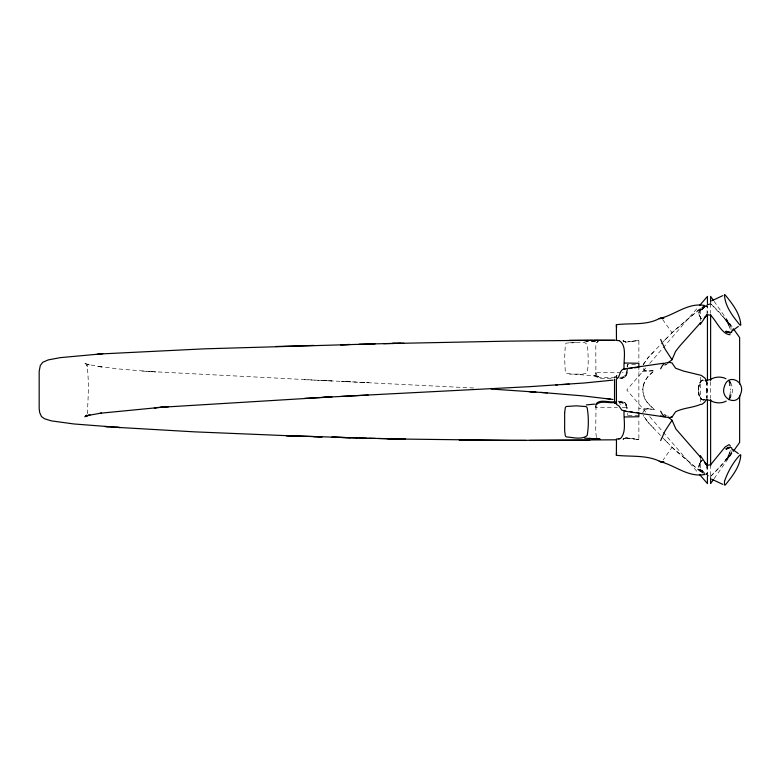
<?xml version="1.0" encoding="UTF-8"?>
<svg xmlns="http://www.w3.org/2000/svg" width="780" height="780" viewBox="0 0 780 780"><rect width="100%" height="100%" fill="white"/><g stroke="black" fill="none" stroke-linecap="round" stroke-linejoin="round"><path stroke-width="0.58" stroke-dasharray="3.9 2.92" d="M627.334 367.146L627.315 364.689L637.708 364.689M619.768 377.569C624.215 379.353 632.209 370.315 622.255 372.723M707.109 473.694L705.919 474.279L707.09 473.782L707.031 465.592M706.865 384.725L706.329 382.122M616.385 378.534L616.453 375.59L617.165 375.326M706.865 468.175L706.924 465.738M622.274 407.277L627.11 407.277L626.106 404.03M707.031 314.408L707.109 306.306L705.919 305.721L707.109 306.306M699.231 315.266L702.127 320.083L699.25 315.383L699.231 310.401L704.818 306.735M627.325 369.32L627.091 372.947M595.55 405.317L595.676 407.277L617.438 407.277M627.315 364.689L627.159 366.619L627.334 364.962M706.894 389.376L706.729 398.083M626.974 368.959C627.081 372.625 625.55 377.462 621.075 377.188M638.869 415.311L627.344 415.311L627.159 413.38M729.914 395.314L730.548 389.405M699.25 464.617C698.002 471.627 699.689 460.444 702.127 459.917L699.25 464.617L698.831 467.454L699.231 469.599L702.595 472.27M732.118 451.006L730.616 454.994L725.956 460.249L730.616 454.994M626.681 371.855L625.482 376.214L622.089 378.358M595.676 407.277L596.271 405.22M627.091 372.723L626.077 375.882L623.854 377.764M698.831 312.741L699.25 310.606L703.687 306.091M621.046 372.723L595.667 372.723C593.97 381.469 607.747 377.588 611.647 378.378M643.354 385.7L644.543 381.615L647.351 377.286L654.245 370.578L638.869 371.719M643.266 386.051L642.661 390L644.543 398.385L648.453 404.186L654.245 409.422L638.869 408.281M596.027 406.068L595.706 431.594L596.329 436.722M87.467 412.942L87.331 413.371C88.189 397.537 89.232 381.127 86.96 365.401L87.331 366.629M706.329 397.878L706.865 395.275M706.329 397.81L706.885 396.074M728.598 400.003L730.363 397.527L729.105 398.96L731.133 394.465M729.095 397.673L730.09 394.797M730.411 450.46L728.793 454.73M729.67 452.605C725.819 462.052 717.863 469.404 710.639 476.258L708.923 476.034L710.99 476.024M711.214 475.868L728.52 457.45L731.133 452.322M643.246 364.562L647.702 358.098L662.103 342.907M643.159 364.757L648.034 357.727M728.423 455.54L727.506 457.46M596.622 342.644L597.987 341.328L596.329 343.278L595.783 346.388L595.91 373.259L595.667 372.723M730.129 454.74L725.956 460.249M671.356 446.657L672.019 447.34L663.215 459.888M714.07 478.696L732.722 452.224M726.892 458.328L725.741 459.927L730.363 454.877M729.027 398.921L730.129 397.41M625.726 437.882L623.005 439.208L625.726 437.882L638.869 439.647L638.869 418.022M625.521 438.048L627.783 438.106M728.52 399.828L730.363 397.527M645.762 367.975L626.788 390L645.762 412.025M649.711 363.392L697.944 307.408M653.562 351.839L648.443 357.289M667.612 337.194L664.258 340.665L673.861 330.935L700.391 308.529L700.391 322.725M662.902 342.079L664.492 340.431M729.222 399.106C733.726 394.115 733.395 384.774 728.598 379.997L730.363 382.473L728.481 380.328L731.133 385.534M671.356 333.343L679.887 325.913M625.628 376.506L623.707 377.783M597.373 341.747L598.582 341.113M704.701 306.872L701.474 309.826L702 309.436M705.217 306.394L701.932 309.485M681.525 324.48L700.391 308.529M728.793 325.27C724.474 316.943 717.493 309.962 710.639 303.742L707.421 304.444L706.027 305.633L707.421 304.444L710.99 303.976M703.599 306.355L700.391 309.036L702.536 307.223M704.672 306.988L701.464 309.767L699.231 310.401L701.551 309.757L704.886 306.832M625.346 438.233L623.015 439.14M704.233 400.003C696.481 401.164 696.384 378.797 704.311 379.957M704.311 400.043C696.52 400.618 696.716 381.215 703.57 379.606L704.233 379.997M665.223 365.001L667.066 364.26M664.628 365.177L666.247 364.562M623.668 377.793L620.87 378.524M648.433 408.525L644.572 409.627L642.847 412.444L644.572 409.627L647.351 408.769L654.245 409.422L646.776 401.895L644.543 398.385L642.983 392.662L642.983 387.338L644.543 381.615L648.453 375.814L654.245 370.578L647.351 371.231L644.572 370.373L642.847 367.555L644.572 370.373L648.433 371.475M702.292 399.818C697.369 395.236 697.534 385.018 702.146 380.094L704.203 380.289M702.78 399.731L704.662 399.711M621.465 378.222L619.661 378.329M623.971 341.055L622.966 340.802L625.677 342.166L634.462 341.055M632.102 341.357L638.869 340.509L636.509 340.802M625.677 342.166L638.869 340.353L638.869 361.978M705.237 306.628L706.885 306.462L706.017 306.53M595.569 341.24L591.513 341.484M575.708 342.235L566.338 343.122A2.788 2.418 -90 0 0 565.334 344.243L564.632 358.322L565.334 372.392A2.788 2.418 -90 0 0 566.338 373.513L581.315 374.722M595.237 341.279L586.297 341.757L590.528 341.533M584.668 341.825L587.75 341.679M569.546 342.508C574.645 344.224 585.215 338.881 587.613 345.842C587.905 354.52 589.017 363.636 587.164 372.157A3.208 2.779 -90 0 1 586.033 373.425L582.533 374.127L569.546 374.137M616.707 376.613L614.533 376.623L614.533 377.91M615.02 377.578L599.45 377.325L596.963 376.096L595.861 373.015L596.027 373.932M614.533 377.286L618.082 377.276M704.399 399.721C696.442 401.788 696.306 378.125 704.399 380.279M304.278 379.685L331.939 380.971L148.22 371.446M360.965 382.258L368.862 382.648L341.513 381.401L474.63 388.05M322.637 380.503L350.366 381.781M619.768 402.431L624.526 403.221L626.837 406.165M619.261 402.724C623.191 402.139 626.964 404.723 626.779 408.954M619.671 401.651L623.776 402.197L626.155 404.108M619.086 401.32L624.536 402.509M579.93 374.644L595.569 376.019L592.673 375.638L593.687 375.775M142.486 371.036L156 371.992L154.147 371.855M150.13 371.582L119.32 369.018L96.876 366.278L101.585 366.961L99.986 366.736M706.017 473.47L706.885 473.538M625.901 437.863L634.462 438.945M636.509 439.198L638.869 439.491L630.113 438.399M101.585 366.961L86.97 364.25L90.012 365.02L88.744 364.699M594.535 375.882L598.348 376.652L596.573 376.184L597.373 376.389L596.086 374.234M623.005 340.86L624.468 341.318M596.573 376.184L598.201 376.72L596.895 376.184L597.373 376.369M708.903 476.024L706.027 474.367L707.421 475.546M88.247 364.582L84.932 363.246L86.561 364.123L85.615 363.685M667.631 415.925L668.86 416.364M664.628 414.823L666.247 415.438M664.307 414.628L666.139 415.369M623.922 341.045L625.501 341.962M625.677 403.416L624.683 402.626L626.048 404.518L626.837 408.125M624.683 341.367L625.716 342.157M624.039 402.207L625.16 402.919M711.214 304.132L723.879 317.84M704.672 473.011L701.464 470.233L699.231 469.599L701.551 470.243L704.701 473.128M703.658 472.31L701.474 470.174L703.862 472.339M700.391 457.275L700.391 471.471L673.696 448.9L661.313 436.264M700.391 471.471L672.019 447.34M702.536 472.777L700.391 470.964L702.809 473.011M618.033 400.949L619.525 402.714M723.859 317.772A47.268 5.753 52.2 0 1 725.722 320.014L730.616 325.006L732.254 329.852M725.79 319.995L730.616 325.006M85.771 363.792L87.097 365.84M702.926 473.148L699.25 469.394L698.831 467.259M667.612 442.806L664.492 439.569M729.222 380.894L730.616 382.337M660.524 435.435L647.702 421.902L643.246 415.438M653.562 428.161L648.034 422.273M731.133 327.678L728.481 322.559L725.956 319.751L730.363 325.123L726.19 319.566L730.363 325.123M725.956 319.751L730.129 325.26M662.581 319.42L672.019 332.66M649.711 416.608L697.944 472.592M647.712 421.912L643.159 415.243M616.775 376.243L616.453 375.59M730.363 382.473L728.52 380.172L730.129 382.59M725.975 320.385L726.892 321.672M714.07 301.304L732.722 327.776M596.573 437.307L596.992 437.892M619.544 402.743L619.963 403.601M727.993 323.485L730.421 329.56L729.466 326.791M729.008 382.054L730.606 390M729.914 384.686L730.168 385.973M620.12 403.942L620.353 404.644M706.056 381.322L706.885 383.926M706.67 381.635L706.894 390.624M706.543 381.001L707.09 383.75M627.12 407.053L627.266 408.496M698.831 312.546L699.25 315.383M706.856 392.788L706.856 387.212L706.602 390.507M627.344 415.311L627.237 413.38M710.619 303.527L710.619 313.072M710.619 381.644L710.619 398.356M710.639 464.724L710.619 476.473M707.421 304.444L707.441 313.072M707.441 381.644L707.441 398.356M707.421 465.27L707.441 476.473M700.391 377.267L700.391 402.733M638.869 365.83L638.869 414.17M700.411 462.257L699.231 464.734L702.254 460.18L700.411 462.257M700.411 309.66L699.25 310.606L701.561 309.816L700.411 309.66M701.464 470.233L699.25 469.394L701.551 470.243"/><path stroke-width="1.17" d="M625.901 369.047L623.24 369.115C619.135 370.948 620.324 377.101 616.375 379.226L616.453 404.41L619.076 406.078L621.738 410.095L624 410.66M616.58 452.312L616.385 455.296C631.147 456.924 647.039 454.72 660.64 461.75C675.275 465.514 688.525 477.701 704.867 474.464M704.867 305.536C687.95 302.133 674.573 315.344 659.236 318.591C646.172 325.65 630.601 322.852 616.385 324.704L616.463 340.441L618.979 340.597M624.146 369.359C623.064 360.955 627.725 345.394 619.086 340.606M624.097 410.631C623.366 419.308 626.905 431.74 620.539 438.487M732.254 329.852L731.845 331.909L730.616 332.66L725.79 331.675L730.129 332.67L731.133 332.144M595.696 404.459C599.459 398.307 609.277 403.075 615.127 401.632M706.924 314.71L700.391 324.285L700.391 322.725M667.641 363.129L672.019 359.736L675.558 351.468L679.594 346.242L700.391 322.92M660.64 440.563L665.106 430.872L672.019 420.264L668.908 417.739M660.64 368.813L662.581 365.235L665.106 363.061L668.938 362.339L671.999 362.915L675.577 368.199L683.485 371.065L701.181 375.356L704.886 378.056L706.543 381.001M706.543 398.999L704.71 402.1L702.117 404.235L700.391 404.469C692.425 407.891 683.348 407.784 675.577 411.801L672.009 417.066L668.938 417.661L660.484 416.062M86.638 415.155L84.932 416.754L86.453 415.779L85.771 416.208M713.378 479.68L710.619 483.6L710.619 477.662M733.414 451.24L739.635 442.416L739.635 395.977M596.642 404.372C601.068 400.091 609.472 403.669 615.02 402.421M704.135 318.191L705.149 316.973M699.533 305.575L707.441 296.4L707.441 303.527M704.554 317.587L707.421 314.73L710.639 315.276C716.43 320.834 721.802 334.337 730.1 334.747M733.132 330.262L738.309 326.44M726.209 401.115C721.675 403.669 714.977 403.377 710.639 400.549L706.261 399.623M728.481 447.769L726.19 449.124L730.129 447.33M711.828 300.748L722.826 295.62M85.615 416.315L90.012 414.979L86.97 415.75L88.247 415.418M703.716 306.286L704.798 305.984M620.383 438.555L619.593 438.76M88.744 415.301L101.585 413.039M663.614 363.236L625.901 368.648M628.865 368.608L632.102 368.14M618.462 438.925L619.495 438.789M99.986 413.264L162.289 407.189M612.973 380.133L584.493 382.98L529.961 386.646L341.289 396.406M730.616 447.34L725.956 448.753L728.598 447.418L730.616 447.34L731.845 448.09L732.254 450.148M634.462 367.809L638.869 367.234L638.869 363.265L624.663 363.022M594.535 404.118L586.297 404.927M663.448 318.074L659.236 318.591L663.838 318.24L660.64 318.25M168.587 406.721L154.381 407.794L156.185 407.667M160.553 407.326L331.948 396.883L322.832 397.39M102.784 353.75L60.265 357.64L48.194 359.921L42.734 362.3L40.297 365.518L39.175 371.251L39.175 408.749L39.721 412.688L41.467 416.52L44.489 418.743L51.363 420.869L73.866 423.959L120.198 427.557L104.832 426.485L108.206 426.738M555.838 385.027L557.544 384.91M561.717 384.628L569.108 384.121M97.295 354.12L204.545 348.835L375.102 343.863M618.335 438.945L616.483 439.043L616.385 455.296M304.775 398.327L368.111 395.06M624.653 416.969L638.869 416.735L638.869 412.766L636.509 412.435M615.742 439.813L510.364 440.398L401.515 439.052M313.784 345.433L275.535 346.515M350.025 344.477L340.597 344.75L349.235 344.516M359.073 344.253L400.637 343.258M383.662 343.658L508.453 341.133L592.673 340.265M403.825 343.219L392.174 343.453L394.973 343.415M569.351 340.343L615.167 340.304L593.814 340.226M589.768 440.281L529.523 440.437M616.707 403.387L614.533 403.377L614.533 379.109M525.876 440.456L467.005 440.076M465.972 440.037L459.225 439.998L474.094 440.125M378.066 438.487L396.347 438.906L368.862 438.253M392.935 438.867L405.405 439.091L387.231 438.701M660.64 461.75L663.907 461.828L659.236 461.409L663.448 461.926M359.619 438.019L375.619 438.448M366.902 438.214L286.114 435.649L322.091 436.868L313.433 436.615M358.166 437.97L331.939 437.171L350.366 437.755M293.221 435.932L194.62 431.857L116.249 427.303M728.598 332.582L730.363 332.651L725.956 331.247L730.129 332.67M584.668 438.175L600.132 439.159L598.582 438.886M595.569 438.76L597.139 438.848L589.056 438.38M491.215 389.044L547.355 392.886M535.918 392.038L528.899 391.54L534.125 391.901M540.862 392.398L582.787 395.869L613.012 399.467M610.428 399.077L606.216 398.482M625.901 411.352L663.614 416.764M630.113 411.567L632.102 411.86M624.439 410.69L625.901 410.953M706.475 380.386L710.639 379.441C714.919 376.613 721.422 376.321 725.966 378.719M671.317 416.91L671.999 417.085M703.999 473.782L704.798 474.016M722.826 484.38L711.828 479.252M738.309 453.56L733.132 449.738M665.106 416.939L662.581 414.765L660.64 411.187M704.652 462.511L707.421 465.27L710.639 464.724L725.049 447.057L729.008 444.649L730.187 445.604M705.403 380.689L706.056 381.322M699.533 474.425L707.441 483.6L707.441 476.473M700.391 457.08L675.899 429L672.019 420.264M704.457 462.169L705.149 463.027M705.578 463.593L706.719 465.29M713.378 300.319L710.619 296.4L710.619 302.338M733.414 328.76L739.635 337.584L739.635 384.023M672.019 359.736L665.106 349.128L660.64 339.436M706.865 465.143L700.391 455.705L700.391 457.275M616.385 324.704L616.58 327.688M710.619 314.272L710.619 380.445M710.619 399.555L710.619 465.728M707.441 314.272L707.441 380.445M707.441 399.555L707.441 465.728M564.652 412.513L564.652 430.843L565.334 435.757A2.788 2.418 -90 0 0 566.338 436.878C572.725 437.365 581.968 440.066 587.164 435.523C588.725 426.572 588.725 416.793 587.164 407.843A3.208 2.779 90 0 0 586.033 406.575L576.293 405.844L566.338 406.487A2.788 2.418 -90 0 0 565.334 407.608L564.652 412.513M724.483 386.363C719.521 398.755 737.344 407.082 740.776 393.637C745.739 381.244 727.925 372.918 724.483 386.363M724.483 481.348L724.483 484.994L725.146 485.121C732.108 476.59 740.288 466.284 740.776 454.886L740.123 454.75C733.161 462.228 727.847 471.676 724.483 481.348M724.483 295.006C724.981 306.404 733.161 316.719 740.123 325.25L740.776 325.114C740.288 313.716 732.108 303.41 725.146 294.879L724.483 295.006"/></g></svg>
